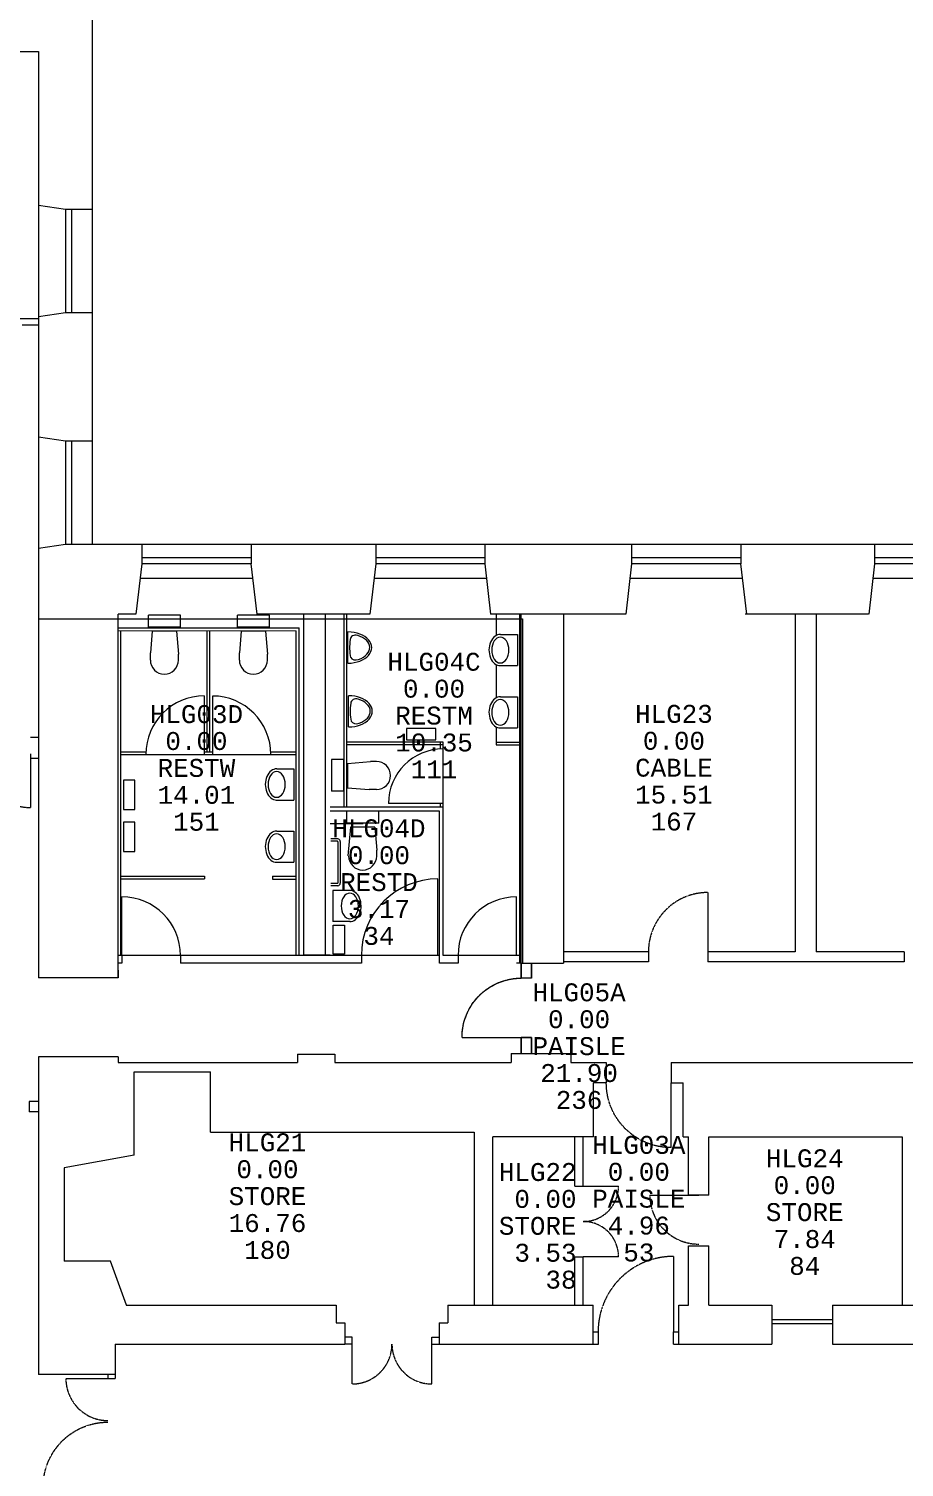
# Model space of a CAD drawing. Extents: x 0 to 84000, y 0 to 59400.
# Drawn here: x 24797 to 36022, y 30128 to 48571 of the extents above; entities that cross this region are included whole.
import ezdxf
from ezdxf.enums import TextEntityAlignment as Align

# ---------------------------------------------------------------- set-up
doc = ezdxf.new("R2010")
doc.units = 0
doc.header["$MEASUREMENT"] = 0
doc.linetypes.add('HIDDEN', pattern=[0.375, 0.25, -0.125])
doc.layers.get('0').update_dxf_attribs({"linetype": 'CONTINUOUS', "lineweight": 0})
for name, color, linetype, lineweight in [('001BUILDING', 7, 'CONTINUOUS', 0), ('001PARTITIONING', 7, 'CONTINUOUS', 0), ('RM$TXT', 7, 'CONTINUOUS', 0)]:
    doc.layers.add(name, color=color, linetype=linetype, lineweight=lineweight)
doc.styles.add('MONOTXT', font='MONOTXT')

# ---------------------------------------------------------------- blocks, each defined once
blk = doc.blocks.new('10HH0220B')
at = {"linetype": 'HIDDEN'}
for p, q in [((-177.418153, 739.000966), (-206.294406, 731.465821)), ((-148.268334, 745.396626), (-177.418153, 739.000966)), ((-118.889896, 750.642939), (-148.268334, 745.396626)), ((-89.328139, 754.731815), (-118.889896, 750.642939)), ((-59.628644, 757.65695), (-89.328139, 754.731815)), ((-29.837206, 759.413833), (-59.628644, 757.65695)), ((0.000239, 759.999756), (-29.837206, 759.413833)), ((-515.888143, 558.085167), (-537.400728, 537.401234)), ((-493.580095, 577.908573), (-515.888143, 558.085167)), ((-470.510983, 596.840886), (-493.580095, 577.908573)), ((-446.716378, 614.852915), (-470.510983, 596.840886)), ((-422.232969, 631.916885), (-446.716378, 614.852915)), ((-397.098507, 648.006485), (-422.232969, 631.916885)), ((-371.351749, 663.096907), (-397.098507, 648.006485)), ((-345.032393, 677.164882), (-371.351749, 663.096907)), ((-318.181022, 690.188718), (-345.032393, 677.164882)), ((-290.83904, 702.148333), (-318.181022, 690.188718)), ((-263.048605, 713.025288), (-290.83904, 702.148333)), ((-234.852568, 722.802809), (-263.048605, 713.025288)), ((-206.294406, 731.465821), (-234.852568, 722.802809)), ((-663.096557, 371.352373), (-677.164557, 345.03303)), ((-648.006111, 397.099117), (-663.096557, 371.352373)), ((-631.916487, 422.233564), (-648.006111, 397.099117)), ((-614.852494, 446.716957), (-631.916487, 422.233564)), ((-596.840443, 470.511546), (-614.852494, 446.716957)), ((-577.908108, 493.580639), (-596.840443, 470.511546)), ((-558.084681, 515.888668), (-577.908108, 493.580639)), ((-537.400728, 537.401234), (-558.084681, 515.888668)), ((-731.465627, 206.295095), (-739.000799, 177.418849)), ((-722.802588, 234.853249), (-731.465627, 206.295095)), ((-713.02504, 263.049276), (-722.802588, 234.853249)), ((-702.14806, 290.839701), (-713.02504, 263.049276)), ((-690.188418, 318.181672), (-702.14806, 290.839701)), ((-677.164557, 345.03303), (-690.188418, 318.181672)), ((-759.413805, 29.837921), (-759.999756, 0.000477)), ((-757.656894, 59.629357), (-759.413805, 29.837921)), ((-754.731731, 89.328849), (-757.656894, 59.629357)), ((-750.642827, 118.890603), (-754.731731, 89.328849)), ((-745.396487, 148.269036), (-750.642827, 118.890603)), ((-739.000799, 177.418849), (-745.396487, 148.269036))]:
    blk.add_line(p, q, dxfattribs=at)
at = {"linetype": 'Continuous'}
blk.add_line((0, 760), (0, 0), dxfattribs=at)
blk = doc.blocks.new('18HH0220B')
at = {"linetype": 'Continuous'}
for p, q in [((-905, 0), (-905, 452.5)), ((0, 452.5), (0, 0))]:
    blk.add_line(p, q, dxfattribs=at)
at = {"linetype": 'HIDDEN'}
for p, q in [((-887.2347, 452.151008), (-904.999756, 452.499878)), ((-869.497038, 451.104954), (-887.2347, 452.151008)), ((-851.814118, 449.363329), (-869.497038, 451.104954)), ((-834.213207, 446.928819), (-851.814118, 449.363329)), ((-816.721444, 443.805178), (-834.213207, 446.928819)), ((-799.3658, 439.997222), (-816.721444, 443.805178)), ((-782.173036, 435.510822), (-799.3658, 439.997222)), ((-765.169662, 430.352897), (-782.173036, 435.510822)), ((-748.381896, 424.5314), (-765.169662, 430.352897)), ((-731.835624, 418.055306), (-748.381896, 424.5314)), ((-715.556359, 410.934601), (-731.835624, 418.055306)), ((-699.569202, 403.180266), (-715.556359, 410.934601)), ((-683.898804, 394.804256), (-699.569202, 403.180266)), ((-668.569328, 385.819487), (-683.898804, 394.804256)), ((-653.604411, 376.239813), (-668.569328, 385.819487)), ((-639.027127, 366.080005), (-653.604411, 376.239813)), ((-251.395232, 376.239905), (-265.972522, 366.080109)), ((-236.43031, 385.819567), (-251.395232, 376.239905)), ((-221.100828, 394.804322), (-236.43031, 385.819567)), ((-205.430426, 403.180319), (-221.100828, 394.804322)), ((-189.443265, 410.93464), (-205.430426, 403.180319)), ((-173.163996, 418.055331), (-189.443265, 410.93464)), ((-156.617721, 424.531411), (-173.163996, 418.055331)), ((-139.829952, 430.352894), (-156.617721, 424.531411)), ((-122.826577, 435.510805), (-139.829952, 430.352894)), ((-105.633811, 439.99719), (-122.826577, 435.510805)), ((-88.278166, 443.805131), (-105.633811, 439.99719)), ((-70.786403, 446.928758), (-88.278166, 443.805131)), ((-53.185492, 449.363252), (-70.786403, 446.928758)), ((-35.502573, 451.104862), (-53.185492, 449.363252)), ((-17.764912, 452.150901), (-35.502573, 451.104862)), ((0.000142, 452.499756), (-17.764912, 452.150901)), ((-624.859953, 355.355729), (-639.027127, 366.080005)), ((-611.124735, 344.08352), (-624.859953, 355.355729)), ((-597.842651, 332.280759), (-611.124735, 344.08352)), ((-585.034182, 319.965646), (-597.842651, 332.280759)), ((-572.719075, 307.157169), (-585.034182, 319.965646)), ((-560.916322, 293.875079), (-572.719075, 307.157169)), ((-549.64412, 280.139855), (-560.916322, 293.875079)), ((-538.919851, 265.972676), (-549.64412, 280.139855)), ((-528.760051, 251.395387), (-538.919851, 265.972676)), ((-519.180385, 236.430464), (-528.760051, 251.395387)), ((-510.195624, 221.100983), (-519.180385, 236.430464)), ((-501.819623, 205.430581), (-510.195624, 221.100983)), ((-494.065297, 189.443419), (-501.819623, 205.430581)), ((-486.944601, 173.16415), (-494.065297, 189.443419)), ((-410.934462, 189.443652), (-418.055168, 173.164389)), ((-403.180125, 205.430806), (-410.934462, 189.443652)), ((-394.804114, 221.1012), (-403.180125, 205.430806)), ((-385.819344, 236.430673), (-394.804114, 221.1012)), ((-376.239668, 251.395587), (-385.819344, 236.430673)), ((-366.079859, 265.972867), (-376.239668, 251.395587)), ((-355.355581, 280.140037), (-366.079859, 265.972867)), ((-344.083371, 293.875251), (-355.355581, 280.140037)), ((-332.280609, 307.157331), (-344.083371, 293.875251)), ((-319.965495, 319.965797), (-332.280609, 307.157331)), ((-307.157018, 332.280899), (-319.965495, 319.965797)), ((-293.874927, 344.083648), (-307.157018, 332.280899)), ((-280.139702, 355.355845), (-293.874927, 344.083648)), ((-265.972522, 366.080109), (-280.139702, 355.355845)), ((-480.468516, 156.617875), (-486.944601, 173.16415)), ((-474.647027, 139.830106), (-480.468516, 156.617875)), ((-469.489111, 122.826729), (-474.647027, 139.830106)), ((-465.002721, 105.633963), (-469.489111, 122.826729)), ((-461.194774, 88.278317), (-465.002721, 105.633963)), ((-458.071143, 70.786552), (-461.194774, 88.278317)), ((-455.636642, 53.18564), (-458.071143, 70.786552)), ((-453.895027, 35.502719), (-455.636642, 53.18564)), ((-452.848983, 17.765056), (-453.895027, 35.502719)), ((-452.500122, 0), (-452.848983, 17.765056)), ((-452.150884, 17.765337), (-452.499756, 0.000284)), ((-451.104829, 35.502998), (-452.150884, 17.765337)), ((-449.363202, 53.185915), (-451.104829, 35.502998)), ((-446.928691, 70.786824), (-449.363202, 53.185915)), ((-443.805048, 88.278584), (-446.928691, 70.786824)), ((-439.99709, 105.634226), (-443.805048, 88.278584)), ((-435.510689, 122.826987), (-439.99709, 105.634226)), ((-430.352763, 139.830358), (-435.510689, 122.826987)), ((-424.531263, 156.61812), (-430.352763, 139.830358)), ((-418.055168, 173.164389), (-424.531263, 156.61812))]:
    blk.add_line(p, q, dxfattribs=at)
blk = doc.blocks.new('17HH0220B')
at = {"linetype": 'HIDDEN'}
for p, q in [((-261.939625, 928.769165), (-298.200978, 917.769418)), ((-225.27438, 938.336817), (-261.939625, 928.769165)), ((-188.261779, 946.457623), (-225.27438, 938.336817)), ((-150.958891, 953.11906), (-188.261779, 946.457623)), ((-113.423236, 958.310857), (-150.958891, 953.11906)), ((-75.712691, 962.025009), (-113.423236, 958.310857)), ((-37.885402, 964.255788), (-75.712691, 962.025009)), ((0.000303, 964.999756), (-37.885402, 964.255788)), ((-597.425171, 757.830914), (-626.716874, 733.791857)), ((-567.212282, 780.701451), (-597.425171, 757.830914)), ((-536.124793, 802.368204), (-567.212282, 780.701451)), ((-504.210639, 822.797764), (-536.124793, 802.368204)), ((-471.519029, 841.95863), (-504.210639, 822.797764)), ((-438.100371, 859.821257), (-471.519029, 841.95863)), ((-404.006194, 876.358103), (-438.100371, 859.821257)), ((-369.289069, 891.543668), (-404.006194, 876.358103)), ((-334.002527, 905.354539), (-369.289069, 891.543668)), ((-298.200978, 917.769418), (-334.002527, 905.354539)), ((-780.700917, 567.213017), (-802.3677, 536.125549)), ((-757.830351, 597.425885), (-780.700917, 567.213017)), ((-733.791266, 626.717565), (-757.830351, 597.425885)), ((-708.620729, 655.042893), (-733.791266, 626.717565)), ((-682.35755, 682.358193), (-708.620729, 655.042893)), ((-655.042226, 708.621346), (-682.35755, 682.358193)), ((-626.716874, 733.791857), (-655.042226, 708.621346)), ((-891.543321, 369.289909), (-905.354224, 334.00338)), ((-876.357722, 404.007019), (-891.543321, 369.289909)), ((-859.820845, 438.10118), (-876.357722, 404.007019)), ((-841.958186, 471.519822), (-859.820845, 438.10118)), ((-822.797289, 504.211414), (-841.958186, 471.519822)), ((-802.3677, 536.125549), (-822.797289, 504.211414)), ((-946.457445, 188.26267), (-953.118918, 150.959789)), ((-938.336605, 225.275264), (-946.457445, 188.26267)), ((-928.768918, 261.9405), (-938.336605, 225.275264)), ((-917.769138, 298.201843), (-928.768918, 261.9405)), ((-905.354224, 334.00338), (-917.769138, 298.201843)), ((-964.255753, 37.88631), (-964.999756, 0.000606)), ((-962.024937, 75.713597), (-964.255753, 37.88631)), ((-958.31075, 113.424139), (-962.024937, 75.713597)), ((-953.118918, 150.959789), (-958.31075, 113.424139))]:
    blk.add_line(p, q, dxfattribs=at)
at = {"linetype": 'Continuous'}
blk.add_line((0, 965), (0, 0), dxfattribs=at)
blk = doc.blocks.new('12HH0220B')
at = {"linetype": 'HIDDEN'}
for p, q in [((-376.811702, 739.535351), (-405.55521, 724.171642)), ((-347.487178, 753.758752), (-376.811702, 739.535351)), ((-317.626855, 766.819911), (-347.487178, 753.758752)), ((-287.276773, 778.69869), (-317.626855, 766.819911)), ((-256.483733, 789.376773), (-287.276773, 778.69869)), ((-225.295213, 798.837695), (-256.483733, 789.376773)), ((-193.759304, 807.066867), (-225.295213, 798.837695)), ((-161.924632, 814.051601), (-193.759304, 807.066867)), ((-129.840285, 819.781127), (-161.924632, 814.051601)), ((-97.555733, 824.24661), (-129.840285, 819.781127)), ((-65.120758, 827.441165), (-97.555733, 824.24661)), ((-32.585371, 829.359867), (-65.120758, 827.441165)), ((0.000261, 829.999756), (-32.585371, 829.359867)), ((-609.487234, 563.404745), (-631.136504, 539.042029)), ((-586.898179, 586.898732), (-609.487234, 563.404745)), ((-563.404171, 609.487765), (-586.898179, 586.898732)), ((-539.041434, 631.137011), (-563.404171, 609.487765)), ((-513.847535, 651.813091), (-539.041434, 631.137011)), ((-487.861321, 671.484122), (-513.847535, 651.813091)), ((-461.12286, 690.119774), (-487.861321, 671.484122)), ((-433.673381, 707.691312), (-461.12286, 690.119774)), ((-405.55521, 724.171642), (-433.673381, 707.691312)), ((-739.534997, 376.812399), (-753.758425, 347.487888)), ((-724.17126, 405.555892), (-739.534997, 376.812399)), ((-707.690904, 433.674048), (-724.17126, 405.555892)), ((-690.11934, 461.12351), (-707.690904, 433.674048)), ((-671.483663, 487.861953), (-690.11934, 461.12351)), ((-651.812607, 513.848149), (-671.483663, 487.861953)), ((-631.136504, 539.042029), (-651.812607, 513.848149)), ((-807.066684, 193.760064), (-814.051448, 161.925399)), ((-798.837482, 225.295965), (-807.066684, 193.760064)), ((-789.376532, 256.484476), (-798.837482, 225.295965)), ((-778.69842, 287.277507), (-789.376532, 256.484476)), ((-766.819612, 317.627577), (-778.69842, 287.277507)), ((-753.758425, 347.487888), (-766.819612, 317.627577)), ((-829.359836, 32.586152), (-829.999756, 0.000521)), ((-827.441104, 65.121537), (-829.359836, 32.586152)), ((-824.246518, 97.556509), (-827.441104, 65.121537)), ((-819.781004, 129.841057), (-824.246518, 97.556509)), ((-814.051448, 161.925399), (-819.781004, 129.841057))]:
    blk.add_line(p, q, dxfattribs=at)
at = {"linetype": 'Continuous'}
blk.add_line((0, 830), (0, 0), dxfattribs=at)
blk = doc.blocks.new('15HH0220B')
at = {"linetype": 'Continuous'}
for p, q in [((-1020, 510), (-1020, 0)), ((0, 510), (0, 0))]:
    blk.add_line(p, q, dxfattribs=at)
at = {"linetype": 'HIDDEN'}
for p, q in [((-999.977265, 509.606677), (-1019.99976, 509.999878)), ((-979.985643, 508.427701), (-999.977265, 509.606677)), ((-960.055721, 506.464766), (-979.985643, 508.427701)), ((-940.218229, 503.720899), (-960.055721, 506.464766)), ((-920.503754, 500.200332), (-940.218229, 503.720899)), ((-900.942695, 495.908493), (-920.503754, 500.200332)), ((-881.565213, 490.851999), (-900.942695, 495.908493)), ((-862.401188, 485.038648), (-881.565213, 490.851999)), ((-843.480169, 478.477402), (-862.401188, 485.038648)), ((-824.83133, 471.17838), (-843.480169, 478.477402)), ((-806.483427, 463.152835), (-824.83133, 471.17838)), ((-788.464751, 454.413142), (-806.483427, 463.152835)), ((-770.803085, 444.972778), (-788.464751, 454.413142)), ((-753.525663, 434.846298), (-770.803085, 444.972778)), ((-736.659124, 424.049317), (-753.525663, 434.846298)), ((-720.229477, 412.598484), (-736.659124, 424.049317)), ((-704.262053, 400.511454), (-720.229477, 412.598484)), ((-688.781474, 387.806864), (-704.262053, 400.511454)), ((-673.81161, 374.504305), (-688.781474, 387.806864)), ((-659.375543, 360.624287), (-673.81161, 374.504305)), ((-346.188041, 374.504461), (-360.624116, 360.624456)), ((-331.21817, 387.807008), (-346.188041, 374.504461)), ((-315.737584, 400.511584), (-331.21817, 387.807008)), ((-299.770154, 412.598601), (-315.737584, 400.511584)), ((-283.3405, 424.049422), (-299.770154, 412.598601)), ((-266.473956, 434.846389), (-283.3405, 424.049422)), ((-249.196529, 444.972854), (-266.473956, 434.846389)), ((-231.534859, 454.413204), (-249.196529, 444.972854)), ((-213.516179, 463.152883), (-231.534859, 454.413204)), ((-195.168272, 471.178413), (-213.516179, 463.152883)), ((-176.519431, 478.47742), (-195.168272, 471.178413)), ((-157.598409, 485.038651), (-176.519431, 478.47742)), ((-138.434382, 490.851987), (-157.598409, 485.038651)), ((-119.0569, 495.908465), (-138.434382, 490.851987)), ((-99.49584, 500.200289), (-119.0569, 495.908465)), ((-79.781365, 503.72084), (-99.49584, 500.200289)), ((-59.943873, 506.464691), (-79.781365, 503.72084)), ((-40.013952, 508.42761), (-59.943873, 506.464691)), ((-20.022332, 509.606571), (-40.013952, 508.42761)), ((0.00016, 509.999756), (-20.022332, 509.606571)), ((-645.495532, 346.188214), (-659.375543, 360.624287)), ((-632.19298, 331.218343), (-645.495532, 346.188214)), ((-619.488398, 315.737759), (-632.19298, 331.218343)), ((-607.401375, 299.770329), (-619.488398, 315.737759)), ((-595.950549, 283.340676), (-607.401375, 299.770329)), ((-585.153576, 266.474133), (-595.950549, 283.340676)), ((-575.027105, 249.196705), (-585.153576, 266.474133)), ((-565.586749, 231.535035), (-575.027105, 249.196705)), ((-556.847065, 213.516355), (-565.586749, 231.535035)), ((-548.821528, 195.168448), (-556.847065, 213.516355)), ((-541.522514, 176.519606), (-548.821528, 195.168448)), ((-471.178229, 195.168716), (-478.477254, 176.519881)), ((-463.152681, 213.516615), (-471.178229, 195.168716)), ((-454.412986, 231.535287), (-463.152681, 213.516615)), ((-444.97262, 249.196948), (-454.412986, 231.535287)), ((-434.846138, 266.474366), (-444.97262, 249.196948)), ((-424.049155, 283.3409), (-434.846138, 266.474366)), ((-412.598319, 299.770542), (-424.049155, 283.3409)), ((-400.511287, 315.737961), (-412.598319, 299.770542)), ((-387.806696, 331.218535), (-400.511287, 315.737961)), ((-374.504135, 346.188394), (-387.806696, 331.218535)), ((-360.624116, 360.624456), (-374.504135, 346.188394)), ((-534.961278, 157.598584), (-541.522514, 176.519606)), ((-529.147935, 138.434556), (-534.961278, 157.598584)), ((-524.091451, 119.057072), (-529.147935, 138.434556)), ((-519.799621, 99.496011), (-524.091451, 119.057072)), ((-516.279063, 79.781534), (-519.799621, 99.496011)), ((-513.535206, 59.94404), (-516.279063, 79.781534)), ((-511.57228, 40.014117), (-513.535206, 59.94404)), ((-510.393313, 20.022495), (-511.57228, 40.014117)), ((-510.000122, 0), (-510.393313, 20.022495)), ((-509.606552, 20.022812), (-509.999756, 0.00032)), ((-508.427572, 40.014431), (-509.606552, 20.022812)), ((-506.464635, 59.94435), (-508.427572, 40.014431)), ((-503.720765, 79.781839), (-506.464635, 59.94435)), ((-500.200195, 99.496311), (-503.720765, 79.781839)), ((-495.908353, 119.057367), (-500.200195, 99.496311)), ((-490.851856, 138.434844), (-495.908353, 119.057367)), ((-485.038502, 157.598866), (-490.851856, 138.434844)), ((-478.477254, 176.519881), (-485.038502, 157.598866))]:
    blk.add_line(p, q, dxfattribs=at)
blk = doc.blocks.new('20HH0220B')
at = {"linetype": 'Continuous'}
for p, q in [((-1380, -690), (-1380, 0)), ((0, 0), (0, -690))]:
    blk.add_line(p, q, dxfattribs=at)
at = {"linetype": 'HIDDEN'}
for p, q in [((-715.906346, -187.295087), (-709.065169, -161.078503)), ((-709.065169, -161.078503), (-703.258525, -134.613548)), ((-703.258525, -134.613548), (-698.495366, -107.941028)), ((-698.495366, -107.941028), (-694.783038, -81.102072)), ((-694.783038, -81.102072), (-692.127263, -54.138062)), ((-692.127263, -54.138062), (-690.532138, -27.090575)), ((-690.532138, -27.090575), (-690.000122, -0.001316)), ((-689.999756, -0.000433), (-689.467774, -27.089691)), ((-689.467774, -27.089691), (-687.872684, -54.137178)), ((-687.872684, -54.137178), (-685.216944, -81.10119)), ((-685.216944, -81.10119), (-681.50465, -107.940149)), ((-681.50465, -107.940149), (-676.741525, -134.612673)), ((-676.741525, -134.612673), (-670.934914, -161.077634)), ((-670.934914, -161.077634), (-664.093771, -187.294225)), ((-806.28673, -383.344382), (-791.679017, -360.524968)), ((-791.679017, -360.524968), (-777.978451, -337.14965)), ((-777.978451, -337.14965), (-765.206159, -313.254472)), ((-765.206159, -313.254472), (-753.381833, -288.876279)), ((-753.381833, -288.876279), (-742.523707, -264.05266)), ((-742.523707, -264.05266), (-732.648522, -238.821891)), ((-732.648522, -238.821891), (-723.771506, -213.222876)), ((-723.771506, -213.222876), (-715.906346, -187.295087)), ((-664.093771, -187.294225), (-656.228644, -213.222021)), ((-656.228644, -213.222021), (-647.35166, -238.821046)), ((-647.35166, -238.821046), (-637.476507, -264.051825)), ((-637.476507, -264.051825), (-626.618412, -288.875456)), ((-626.618412, -288.875456), (-614.794117, -313.253662)), ((-614.794117, -313.253662), (-602.021855, -337.148854)), ((-602.021855, -337.148854), (-588.321319, -360.524187)), ((-588.321319, -360.524187), (-573.713634, -383.343618)), ((-974.429149, -558.222282), (-952.826132, -541.869282)), ((-952.826132, -541.869282), (-931.881786, -524.680758)), ((-931.881786, -524.680758), (-911.628405, -506.683216)), ((-911.628405, -506.683216), (-892.097219, -487.904405)), ((-892.097219, -487.904405), (-873.318343, -468.373281)), ((-873.318343, -468.373281), (-855.320733, -448.11996)), ((-855.320733, -448.11996), (-838.13214, -427.175671)), ((-838.13214, -427.175671), (-821.779067, -405.572708)), ((-821.779067, -405.572708), (-806.28673, -383.344382)), ((-573.713634, -383.343618), (-558.221325, -405.571961)), ((-558.221325, -405.571961), (-541.86828, -427.174942)), ((-541.86828, -427.174942), (-524.679713, -448.11925)), ((-524.679713, -448.11925), (-506.682128, -468.372591)), ((-506.682128, -468.372591), (-487.903277, -487.903736)), ((-487.903277, -487.903736), (-468.372114, -506.682569)), ((-468.372114, -506.682569), (-448.118756, -524.680135)), ((-448.118756, -524.680135), (-427.174432, -541.868682)), ((-427.174432, -541.868682), (-405.571435, -558.221707)), ((-1380.00098, -689.999878), (-1352.91172, -689.467952)), ((-1352.91172, -689.467952), (-1325.864227, -687.872917)), ((-1325.864227, -687.872917), (-1298.900208, -685.217232)), ((-1298.900208, -685.217232), (-1272.061239, -681.504993)), ((-1272.061239, -681.504993), (-1245.388704, -676.741923)), ((-1245.388704, -676.741923), (-1218.923729, -670.935367)), ((-1218.923729, -670.935367), (-1192.707123, -664.094278)), ((-1192.707123, -664.094278), (-1166.779308, -656.229204)), ((-1166.779308, -656.229204), (-1141.180263, -647.352273)), ((-1141.180263, -647.352273), (-1115.949461, -637.477172)), ((-1115.949461, -637.477172), (-1091.125806, -626.619128)), ((-1091.125806, -626.619128), (-1066.747574, -614.794884)), ((-1066.747574, -614.794884), (-1042.852353, -602.022671)), ((-1042.852353, -602.022671), (-1019.47699, -588.322183)), ((-1019.47699, -588.322183), (-996.657527, -573.714546)), ((-996.657527, -573.714546), (-974.429149, -558.222282)), ((-405.571435, -558.221707), (-383.343078, -573.713995)), ((-383.343078, -573.713995), (-360.523633, -588.321658)), ((-360.523633, -588.321658), (-337.148287, -602.022172)), ((-337.148287, -602.022172), (-313.253083, -614.794412)), ((-313.253083, -614.794412), (-288.874866, -626.618684)), ((-288.874866, -626.618684), (-264.051225, -637.476756)), ((-264.051225, -637.476756), (-238.820436, -647.351885)), ((-238.820436, -647.351885), (-213.221404, -656.228844)), ((-213.221404, -656.228844), (-187.293599, -664.093947)), ((-187.293599, -664.093947), (-161.077002, -670.935066)), ((-161.077002, -670.935066), (-134.612036, -676.741652)), ((-134.612036, -676.741652), (-107.939507, -681.504751)), ((-107.939507, -681.504751), (-81.100544, -685.21702)), ((-81.100544, -685.21702), (-54.13653, -687.872735)), ((-54.13653, -687.872735), (-27.089041, -689.4678)), ((-27.089041, -689.4678), (0.000217, -689.999756))]:
    blk.add_line(p, q, dxfattribs=at)

msp = doc.modelspace()

# ---------------------------------------------------------------- linework, layer by layer
for p, q in [((26743, 41052), (26333, 41052)), ((26333, 40897), (26333, 41052)), ((26743, 40897), (26743, 41052)), ((27475, 40897), (27475, 41052)), ((27885, 41052), (27475, 41052)), ((27885, 40897), (27885, 41052)), ((26743, 40897), (26333, 40897)), ((26380, 40847), (26356, 40570)), ((26691, 40847), (26380, 40847)), ((26691, 40847), (26716, 40551)), ((27885, 40897), (27475, 40897)), ((27521, 40847), (27498, 40570)), ((27833, 40847), (27521, 40847)), ((27833, 40847), (27858, 40551)), ((28890, 40437), (28890, 40837)), ((30845, 40805), (31063, 40805)), ((31063, 40805), (31063, 40405)), ((26356, 40476), (26356, 40570)), ((26716, 40476), (26716, 40551)), ((27498, 40476), (27498, 40570)), ((27858, 40476), (27858, 40551)), ((30837, 40405), (31063, 40405)), ((28897, 39620), (28897, 40020)), ((30845, 40006), (31063, 40006)), ((31063, 40006), (31063, 39606)), ((29640, 39601), (29640, 39453)), ((30017, 39601), (29640, 39601)), ((30017, 39453), (30017, 39601)), ((30837, 39606), (31063, 39606)), ((29640, 39453), (30017, 39453)), ((28679, 39204), (28679, 38794)), ((28834, 39204), (28679, 39204)), ((28834, 39204), (28834, 38794)), ((28885, 39152), (29180, 39177)), ((28885, 39152), (28885, 38840)), ((29255, 39177), (29180, 39177)), ((26159, 38935), (26011, 38935)), ((26011, 38935), (26011, 38559)), ((26159, 38559), (26159, 38935)), ((27977, 39082), (28195, 39082)), ((28195, 39082), (28195, 38682)), ((28834, 38794), (28679, 38794)), ((28885, 38840), (29162, 38817)), ((29256, 38817), (29162, 38817)), ((26011, 38559), (26159, 38559)), ((27969, 38682), (28195, 38682)), ((26159, 38400), (26011, 38400)), ((26011, 38400), (26011, 38023)), ((26159, 38023), (26159, 38400)), ((29285, 38540), (28875, 38540)), ((28875, 38385), (28875, 38540)), ((29285, 38385), (28875, 38385)), ((29285, 38385), (29285, 38540)), ((27977, 38284), (28195, 38284)), ((28195, 38284), (28195, 37884)), ((28758, 38183), (28668, 38183)), ((28921, 38334), (28890, 37968)), ((29233, 38334), (28921, 38334)), ((29233, 38334), (29258, 38038)), ((26011, 38023), (26159, 38023)), ((28754, 38153), (28668, 38153)), ((28761, 38146), (28761, 37620)), ((28791, 38151), (28791, 37616)), ((29258, 37964), (29258, 38038)), ((27969, 37884), (28195, 37884)), ((28754, 37613), (28668, 37613)), ((28759, 37583), (28668, 37583)), ((28694, 37524), (28694, 37124)), ((28911, 37524), (28694, 37524)), ((28919, 37124), (28694, 37124)), ((28698, 37080), (28847, 37080)), ((28698, 36704), (28698, 37080)), ((28847, 37080), (28847, 36704)), ((28847, 36704), (28698, 36704))]:
    msp.add_line(p, q)
for centre, radius, start, end in [((26536, 40476), 180, 180, 0), ((27677, 40476), 180, 180, 0), ((29255, 38996), 180, 270, 90), ((28756, 38148), 35.3, 4.1263, 86.3815), ((28756, 38148), 5.3, 344.3059, 107.0149), ((29078, 37964), 180, 180, 0), ((28756, 37619), 5.3, 252.9851, 15.6941), ((28756, 37619), 35.3, 273.6185, 355.8737)]:
    msp.add_arc(centre, radius, start, end)
for centre, major_axis, ratio, start_param, end_param in [((28890, 40637), (-305, 0), 0.655738, 1.570796, 4.712389), ((29003, 40726), (81.4, -30.2), 0.777366, 1.715277, 3.396006), ((28890, 40637), (-279, 0), 0.623656, 2.082398, 4.249187), ((30843, 40605), (0, -200), 0.725, 3.127994, 6.283185), ((30843, 40605), (0, -165), 0.666667, 0, 6.283175), ((28954, 40637), (0, 171), 0.256368, 0.931869, 2.400474), ((29003, 40548), (81.4, 30.2), 0.777366, 3.246623, 4.712389), ((28897, 39820), (-305, 0), 0.655738, 1.570796, 4.712389), ((28961, 39821), (0, 171), 0.256368, 0.931869, 2.400474), ((29010, 39909), (81.4, -30.2), 0.777366, 1.715277, 3.396006), ((28897, 39820), (-279, 0), 0.623656, 2.082398, 4.249187), ((30843, 39806), (0, -200), 0.725, 3.127994, 6.283185), ((30843, 39806), (0, -165), 0.666667, 0, 6.283175), ((29010, 39731), (81.4, 30.2), 0.777366, 3.246623, 4.712389), ((27975, 38882), (0, -200), 0.725, 3.127994, 6.283185), ((27975, 38882), (0, -165), 0.666667, 0, 6.283175), ((27975, 38084), (0, -200), 0.725, 3.127994, 6.283185), ((27975, 38084), (0, -165), 0.666667, 0, 6.283175), ((28913, 37324), (0, -165), 0.666667, 0, 6.283175), ((28913, 37324), (0, -200), 0.725, 0, 3.155191)]:
    msp.add_ellipse(centre, major_axis=major_axis, ratio=ratio, start_param=start_param, end_param=end_param)
at = {"layer": '001BUILDING', "linetype": 'Continuous'}
for p, q in [((25612, 49114), (25612, 41962)), ((23867, 48279), (24922, 48279)), ((24922, 48279), (24922, 36401)), ((24922, 46308), (25268, 46257)), ((25268, 46257), (25268, 44931)), ((25268, 46257), (25612, 46257)), ((25343, 46257), (25343, 44931)), ((24922, 44880), (25268, 44931)), ((25268, 44931), (25612, 44931)), ((24922, 43339), (25268, 43288)), ((25268, 43288), (25268, 41962)), ((25268, 43288), (25612, 43288)), ((25343, 43288), (25343, 41962)), ((24922, 41911), (25268, 41962)), ((25268, 41962), (25612, 41962)), ((25612, 41962), (37481, 41962)), ((26247, 41962), (26247, 41711)), ((27647, 41962), (27647, 41711)), ((29245, 41962), (29245, 41711)), ((30645, 41962), (30645, 41711)), ((32527, 41962), (32527, 41711)), ((33927, 41962), (33927, 41711)), ((35642, 41962), (35642, 41711)), ((26247, 41711), (26172, 41066)), ((27647, 41786), (26247, 41786)), ((27647, 41711), (26247, 41711)), ((27724, 41064), (27649, 41710)), ((29245, 41711), (29170, 41066)), ((30645, 41786), (29245, 41786)), ((30645, 41711), (29245, 41711)), ((30722, 41064), (30647, 41710)), ((32527, 41711), (32452, 41066)), ((33927, 41786), (32527, 41786)), ((33927, 41711), (32527, 41711)), ((34004, 41064), (33929, 41710)), ((35642, 41711), (35567, 41066)), ((37042, 41786), (35642, 41786)), ((37042, 41711), (35642, 41711)), ((27669, 41523), (26225, 41523)), ((30667, 41523), (29223, 41523)), ((33949, 41523), (32505, 41523)), ((37064, 41523), (35620, 41523)), ((26170, 41066), (25942, 41066)), ((25942, 36401), (25942, 41066)), ((29169, 41066), (27718, 41066)), ((28322, 36691), (28322, 41066)), ((28602, 36693), (28602, 41066)), ((32453, 41066), (30717, 41066)), ((31112, 36591), (31112, 41066)), ((31112, 36825), (31112, 41066)), ((31126, 41006), (31126, 36591)), ((31652, 41066), (31652, 36591)), ((35565, 41066), (33984, 41066)), ((34622, 41066), (34622, 36736)), ((34892, 41066), (34892, 36736)), ((24922, 39483), (24821, 39483)), ((24922, 39216), (24821, 39216)), ((32742, 36736), (31652, 36736)), ((32742, 36736), (32742, 36606)), ((34622, 36736), (33502, 36736)), ((33502, 36736), (33502, 36606)), ((36022, 36736), (34892, 36736)), ((36022, 36736), (36022, 36606)), ((31112, 36591), (31652, 36591)), ((31112, 36591), (31112, 36399)), ((31242, 36591), (31242, 36399)), ((32742, 36606), (31652, 36606)), ((36022, 36606), (33502, 36606)), ((25942, 36401), (24922, 36401)), ((25942, 36401), (25912, 36401)), ((31242, 36399), (31112, 36399)), ((31112, 35639), (31112, 35431)), ((31242, 35639), (31112, 35639)), ((31242, 35639), (31242, 35431)), ((28242, 35426), (28722, 35426)), ((28242, 35426), (28242, 35316)), ((28722, 35426), (28722, 35316)), ((30982, 35431), (30982, 35316)), ((30982, 35431), (31747, 35431)), ((31747, 35431), (31747, 35316)), ((25942, 35391), (24922, 35391)), ((24922, 35391), (24922, 31316)), ((25942, 35391), (25942, 35316)), ((25942, 35316), (28242, 35316)), ((28722, 35316), (30982, 35316)), ((31747, 35316), (32202, 35316)), ((32202, 35316), (32202, 35056)), ((33032, 35316), (33032, 35056)), ((33032, 35316), (36412, 35316)), ((26149, 34131), (26149, 35196)), ((26149, 35196), (27129, 35196)), ((27129, 34426), (27129, 35196)), ((32202, 35056), (32037, 35056)), ((32037, 34366), (32037, 35056)), ((33032, 35056), (33187, 35056)), ((33187, 34366), (33187, 35056)), ((24922, 34816), (24802, 34816)), ((24802, 34816), (24802, 34686)), ((24922, 34686), (24802, 34686)), ((27129, 34426), (30509, 34426)), ((30509, 34426), (30509, 32206)), ((30747, 32196), (30747, 34366)), ((32037, 34366), (30747, 34366)), ((31797, 33731), (31797, 34366)), ((31907, 33731), (31907, 34366)), ((33187, 34366), (33257, 34366)), ((33257, 33616), (33257, 34366)), ((33517, 34366), (35997, 34366)), ((33517, 33616), (33517, 34366)), ((35997, 34366), (35997, 32196)), ((26149, 34131), (25250, 33965)), ((25249, 33965), (25249, 32770)), ((31797, 33731), (31907, 33731)), ((33517, 33616), (33257, 33616)), ((33257, 32966), (33517, 32966)), ((33257, 32206), (33257, 32966)), ((33517, 32206), (33517, 32966)), ((25843, 32770), (25249, 32770)), ((26049, 32206), (25844, 32770)), ((31797, 32206), (31797, 32826)), ((31797, 32826), (31907, 32826)), ((31907, 32206), (31907, 32826)), ((26048, 32206), (28739, 32206)), ((28739, 32206), (28739, 31981)), ((30169, 32206), (32032, 32206)), ((30169, 32206), (30169, 31981)), ((32032, 31706), (32032, 32206)), ((33132, 31706), (33132, 32206)), ((33132, 32206), (33257, 32206)), ((33517, 32206), (34324, 32206)), ((34324, 32206), (34324, 31706)), ((35104, 32206), (36434, 32206)), ((35104, 32206), (35104, 31706)), ((28739, 31981), (28849, 31981)), ((28849, 31981), (28849, 31706)), ((30059, 31981), (30059, 31706)), ((30059, 31981), (30169, 31981)), ((35104, 32016), (34324, 32016)), ((35104, 31966), (34324, 31966)), ((28944, 31796), (28849, 31796)), ((28944, 31706), (28944, 31796)), ((29964, 31796), (30059, 31796)), ((29964, 31706), (29964, 31796)), ((32032, 31866), (32102, 31866)), ((32102, 31706), (32102, 31866)), ((33062, 31866), (33132, 31866)), ((33062, 31706), (33062, 31866)), ((25904, 31706), (28849, 31706)), ((25904, 31706), (25904, 31266)), ((28944, 31706), (28849, 31706)), ((29964, 31706), (30059, 31706)), ((30059, 31706), (32102, 31706)), ((33062, 31706), (34324, 31706)), ((35104, 31706), (36544, 31706)), ((25904, 31316), (24922, 31316)), ((25812, 31316), (25812, 31266)), ((25812, 31266), (25904, 31266))]:
    msp.add_line(p, q, dxfattribs=at)
at = {"layer": '001BUILDING'}
for p, q in [((30791, 41066), (30791, 40791)), ((30791, 40418), (30791, 39993)), ((30791, 39620), (30791, 39391)), ((30791, 39426), (31092, 39426)), ((30791, 39391), (31092, 39391)), ((28662, 38383), (29084, 38383)), ((28662, 36693), (28326, 36693))]:
    msp.add_line(p, q, dxfattribs=at)
at = {"layer": '001PARTITIONING', "linetype": 'Continuous'}
for p, q in [((24922, 44850), (24677, 44850)), ((24922, 44770), (24712, 44770)), ((24922, 41006), (31126, 41006)), ((31112, 36591), (31112, 41066)), ((31112, 36591), (31112, 36399)), ((31112, 36399), (31112, 36591)), ((31242, 36591), (31242, 36399)), ((31242, 36399), (31242, 36591)), ((30794, 36329), (30821, 36341)), ((30821, 36341), (30849, 36352)), ((30849, 36352), (30877, 36361)), ((30877, 36361), (30906, 36370)), ((30906, 36370), (30935, 36378)), ((30935, 36378), (30964, 36384)), ((30964, 36384), (30993, 36389)), ((30993, 36389), (31023, 36393)), ((31023, 36393), (31052, 36396)), ((31052, 36396), (31082, 36398)), ((31082, 36398), (31112, 36399)), ((31242, 36399), (31112, 36399)), ((31242, 36399), (31112, 36399)), ((30534, 36132), (30554, 36155)), ((30554, 36155), (30575, 36176)), ((30575, 36176), (30596, 36197)), ((30596, 36197), (30618, 36217)), ((30618, 36217), (30641, 36235)), ((30641, 36235), (30665, 36253)), ((30665, 36253), (30690, 36271)), ((30690, 36271), (30715, 36287)), ((30715, 36287), (30741, 36302)), ((30741, 36302), (30767, 36316)), ((30767, 36316), (30794, 36329)), ((30422, 35957), (30435, 35984)), ((30435, 35984), (30449, 36010)), ((30449, 36010), (30464, 36036)), ((30464, 36036), (30480, 36061)), ((30480, 36061), (30497, 36085)), ((30497, 36085), (30515, 36109)), ((30515, 36109), (30534, 36132)), ((30361, 35758), (30367, 35787)), ((30367, 35787), (30373, 35816)), ((30373, 35816), (30381, 35845)), ((30381, 35845), (30389, 35873)), ((30389, 35873), (30399, 35902)), ((30399, 35902), (30410, 35929)), ((30410, 35929), (30422, 35957)), ((30352, 35639), (30353, 35668)), ((30352, 35639), (31112, 35639)), ((30353, 35668), (30354, 35698)), ((30354, 35698), (30357, 35728)), ((30357, 35728), (30361, 35758)), ((31242, 35639), (31112, 35639)), ((31112, 35639), (31112, 35431)), ((31112, 35639), (31242, 35639)), ((31112, 35431), (31112, 35639)), ((31242, 35639), (31242, 35431)), ((31242, 35431), (31242, 35639))]:
    msp.add_line(p, q, dxfattribs=at)
at = {"layer": '001PARTITIONING'}
for p, q in [((28840, 38591), (28840, 41066)), ((28875, 38591), (28875, 41066)), ((31092, 36591), (31092, 41066)), ((25942, 40890), (28262, 40888)), ((25942, 40855), (28227, 40853)), ((25977, 36691), (25977, 40855)), ((27084, 39301), (27084, 40854)), ((27120, 39301), (27120, 40854)), ((28227, 36691), (28227, 40853)), ((28262, 36691), (28262, 40888)), ((27048, 40017), (27048, 39267)), ((27152, 40016), (27152, 39266)), ((25976, 39302), (26299, 39302)), ((27048, 39301), (27152, 39301)), ((27902, 39300), (28225, 39300)), ((30112, 39426), (28875, 39426)), ((30112, 39391), (28875, 39391)), ((30077, 39338), (30077, 39426)), ((30112, 38591), (30112, 39426)), ((25976, 39267), (28225, 39265)), ((30112, 38591), (28662, 38591)), ((30109, 38638), (29409, 38638)), ((30077, 38591), (30077, 38638)), ((30112, 36691), (30112, 38591)), ((30062, 38541), (28662, 38541)), ((30062, 36591), (30062, 38541)), ((25974, 37706), (27050, 37705)), ((25974, 37671), (27050, 37670)), ((27050, 37705), (27050, 37670)), ((27923, 37704), (28224, 37704)), ((27923, 37704), (27923, 37669)), ((27923, 37669), (28224, 37669)), ((30042, 36691), (30042, 37671)), ((25992, 36691), (25992, 37441)), ((31051, 36691), (31051, 37441)), ((30062, 36691), (25942, 36691)), ((25992, 36591), (25942, 36591)), ((25992, 36691), (25992, 36591)), ((26742, 36691), (26742, 36591)), ((29062, 36591), (26742, 36591)), ((29062, 36691), (29062, 36591)), ((30301, 36591), (30062, 36591)), ((31112, 36691), (30112, 36691)), ((30301, 36691), (30301, 36591)), ((31112, 36591), (31051, 36591)), ((25942, 36401), (25892, 36401)), ((25942, 36501), (25942, 36401))]:
    msp.add_line(p, q, dxfattribs=at)
for centre, radius, start, end in [((27048, 39267), 750, 90, 180), ((27152, 39266), 750, 360, 90), ((30109, 38638), 700, 90, 180), ((30042, 36691), 980, 90, 180), ((25992, 36691), 750, 360, 90), ((31051, 36691), 750, 90, 180)]:
    msp.add_arc(centre, radius, start, end, dxfattribs=at)

# ---------------------------------------------------------------- block references
at = {"layer": '001PARTITIONING', "linetype": 'Continuous', "xscale": 0.999998, "yscale": 0.999998, "zscale": 0.999998}
for name, p in [('20HH0220B', (24821, 39276)), ('17HH0220B', (33062, 31866))]:
    msp.add_blockref(name, p, dxfattribs=at)
at = {"layer": '001PARTITIONING', "linetype": 'Continuous'}
for name, p, xscale, yscale, zscale, rotation in [('10HH0220B', (33502, 36736), 0.999998, 0.999998, 0.999998, 0.00033), ('10HH0220B', (31112, 35639), 0.999998, -0.999998, 0.999998, 270.000036), ('12HH0220B', (33032, 35056), 0.999998, -0.999998, 0.999998, 359.999766), ('18HH0220B', (31907, 32826), 0.999998, 0.999998, 0.999998, 269.999753), ('17HH0220B', (33387, 33616), 0.649986, 0.649986, 0.649986, 90), ('15HH0220B', (28944, 31706), 0.999998, 0.999998, 0.999998, 179.999781), ('12HH0220B', (25812, 31266), 0.649986, 0.649986, 0.649986, 90.00003599999997), ('12HH0220B', (25812, 29876), -0.999998, 0.999998, 0.999998, 89.999964)]:
    msp.add_blockref(name, p, dxfattribs=dict(at, xscale=xscale, yscale=yscale, zscale=zscale, rotation=rotation))

# ---------------------------------------------------------------- texts
at = {"layer": 'RM$TXT', "style": 'MONOTXT'}
for s, p in [('HLG04C', (29993, 40340)), ('0.00', (29993, 39995)), ('HLG03D', (26947, 39669)), ('RESTM', (29993, 39650)), ('HLG23', (33069, 39672)), ('0.00', (26947, 39324)), ('10.35', (29993, 39305)), ('0.00', (33069, 39327)), ('RESTW', (26947, 38979)), ('111', (29993, 38960)), ('CABLE', (33069, 38982)), ('14.01', (26947, 38634)), ('15.51', (33069, 38637)), ('151', (26947, 38289)), ('HLG04D', (29287, 38205)), ('167', (33069, 38292)), ('0.00', (29287, 37860)), ('RESTD', (29287, 37515)), ('3.17', (29287, 37170)), ('34', (29287, 36825)), ('HLG05A', (31853, 36102)), ('0.00', (31853, 35757)), ('PAISLE', (31853, 35412)), ('21.90', (31853, 35067)), ('236', (31853, 34722)), ('HLG21', (27858, 34179)), ('HLG03A', (32619, 34146)), ('HLG24', (34746, 33974)), ('0.00', (27858, 33834)), ('0.00', (32619, 33801)), ('0.00', (34746, 33629)), ('STORE', (27858, 33489)), ('PAISLE', (32619, 33456)), ('STORE', (34746, 33284)), ('16.76', (27858, 33144)), ('4.96', (32619, 33111)), ('180', (27858, 32799)), ('7.84', (34746, 32939)), ('53', (32619, 32766)), ('84', (34746, 32594))]:
    msp.add_text(s, height=230, dxfattribs=at).set_placement(p, align=Align.CENTER)
for s, p in [('HLG22', (31820, 33798)), ('0.00', (31820, 33453)), ('STORE', (31820, 33108)), ('3.53', (31820, 32763)), ('38', (31820, 32418))]:
    msp.add_text(s, height=230, dxfattribs=at).set_placement(p, align=Align.RIGHT)

doc.saveas('drawing.dxf')
